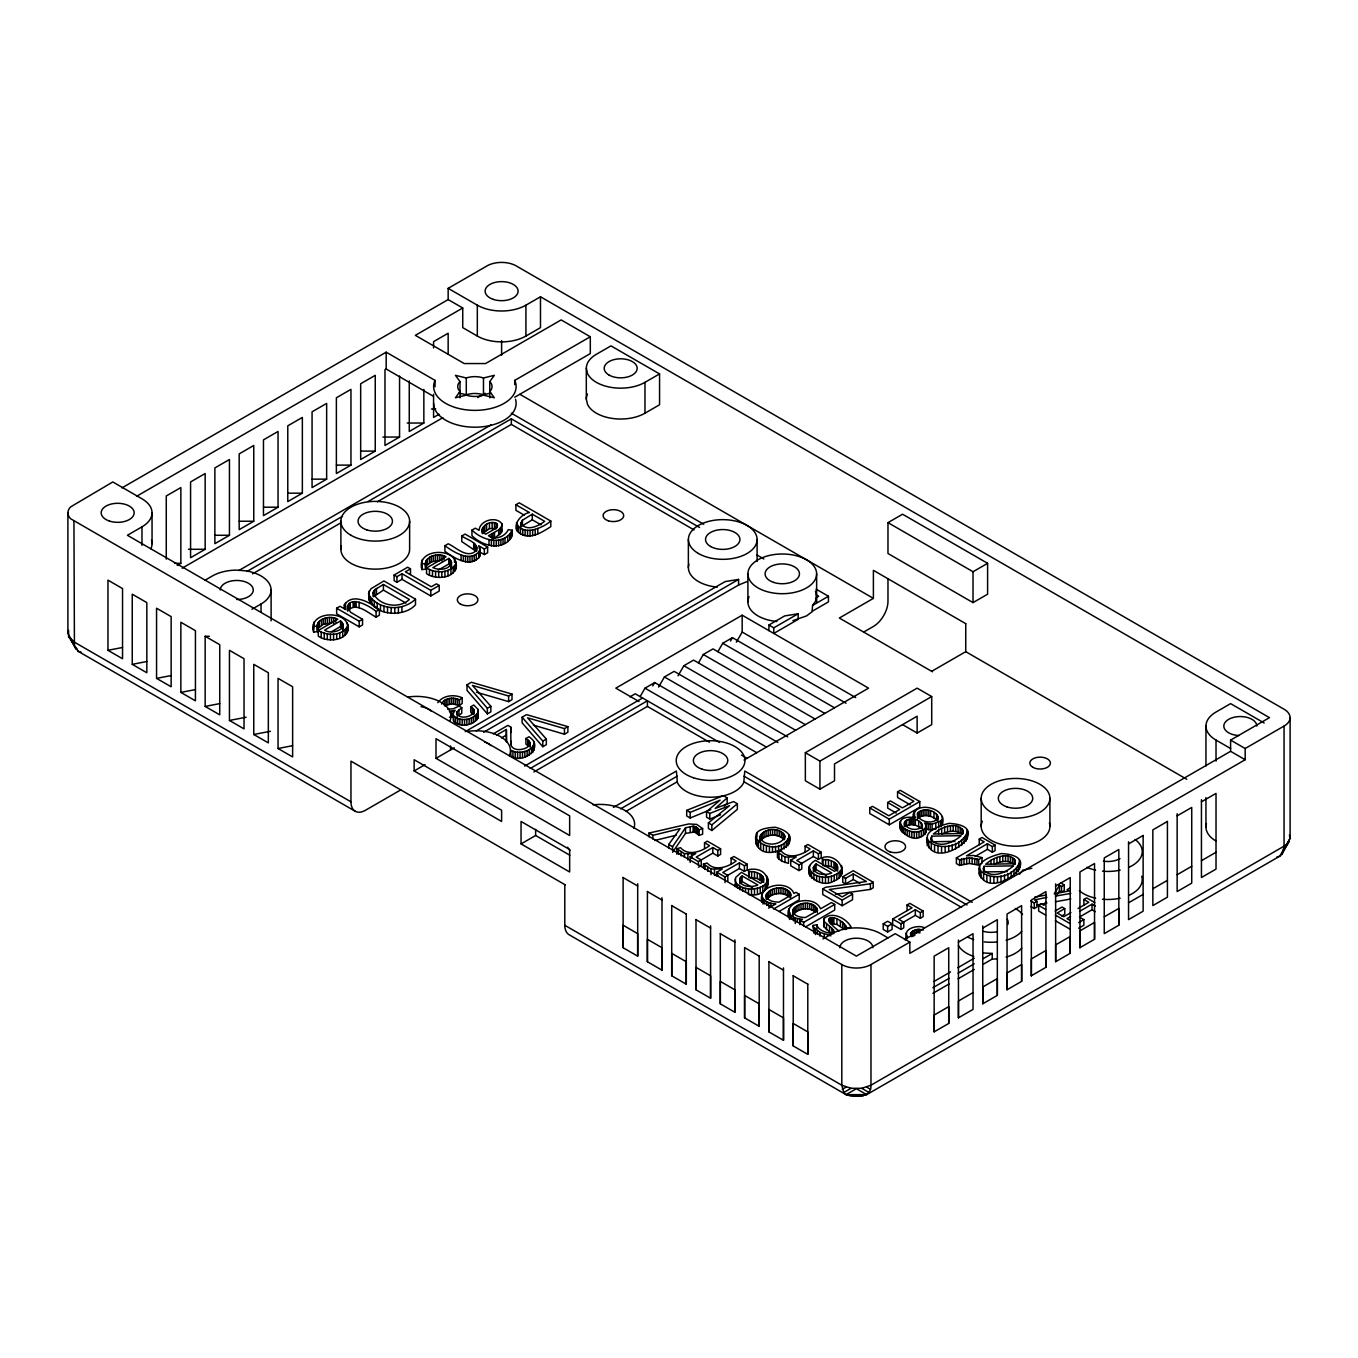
<?xml version="1.0" encoding="UTF-8"?>
<svg xmlns="http://www.w3.org/2000/svg" width="1358" height="1358" viewBox="0 0 1358 1358"><rect width="100%" height="100%" fill="white"/><g stroke="black" fill="none" stroke-linecap="round" stroke-linejoin="round"><path stroke-width="1.5" d="M623.118 947.731L623.118 925.222L637.683 933.642L637.683 956.151L623.118 947.731L623.118 877.387M647.41 961.753L647.41 939.312L661.991 947.731L661.991 970.172L647.41 961.753L647.41 891.425M533.881 771.972L647.41 706.415L647.41 700.796L530.214 768.475M671.718 975.791L671.718 953.333L686.282 961.753L686.282 984.21L671.718 975.791L671.718 905.447M696.009 989.812L696.009 967.371L710.59 975.774L710.59 998.232L696.009 989.812L696.009 919.485M720.317 1003.851L720.317 981.393L734.882 989.812L734.882 1012.253L720.317 1003.851L720.317 933.506M744.608 1017.872L744.608 995.414L759.19 1003.834L759.19 1026.292L744.608 1017.872L744.608 947.545L759.19 956.151M768.917 1031.91L768.917 1009.452L783.481 1017.872L783.481 1040.313L768.917 1031.91L768.917 961.566M768.917 630.638L768.917 625.019L784.686 615.921L798.148 613.782L798.131 619.384L773.771 633.439L773.771 627.837L798.148 613.782M793.208 1045.932L793.208 1023.474L807.789 1031.893L807.789 1054.351L793.208 1045.932L793.208 975.604M934.151 1031.842L934.151 1015.054L948.733 1006.634L948.733 1023.44L934.151 1031.842L934.151 956.151L948.733 947.731L948.733 1023.44M982.751 1003.783L982.751 986.994L997.332 978.575L997.332 995.38L982.751 1003.783L982.751 925.969M904.377 822.693C905.803 829.483 917.295 831.741 921.946 826.598C923.253 817.822 901.814 815.326 904.377 826.445M924.357 927.718C918.297 924.442 901.644 928.685 907.738 937.343M913.408 818.28C911.829 799.03 949.785 807.552 941.96 825.138L940.721 826.598L940.721 820.979L941.96 819.519M521.031 523.322L522.389 520.284L532.268 514.173L544.66 521.336C538.651 525.987 526.429 531.996 521.031 523.322L521.031 527.057M813.357 867.439C814.308 875.333 825.936 875.638 831.741 872.956L816.09 863.926L813.357 867.439L813.357 871.191M482.175 529.314L482.854 532.336L485.706 534.169L494.906 528.924L497.486 525.801L497.164 523.95C491.409 519.69 480.291 525.359 482.175 533.049M735.068 879.22C735.221 885.688 743.166 888.081 748.479 888.896L748.479 894.515C773.754 899.386 774.23 864.571 748.326 869.697L749.039 871.921C755.286 869.935 769.392 876.979 760.599 883.379L741.451 872.328L735.663 877.455L735.153 886.621L735.068 884.839M822.303 857.696L823.016 859.92C829.28 857.933 843.369 864.978 834.576 871.378L815.428 860.327C797.146 871.038 820.402 890.169 834.202 880.867C851.415 874.722 837.309 852.111 822.303 857.696L822.303 863.315M564.792 884.601L564.792 925.273A20.625 11.899 -60 0 0 569.07 934.711L846.085 1094.65C854.793 1096.975 871.717 1098.622 870.97 1085.212L870.97 964.553L909.843 942.112L909.843 953.333L1245.184 759.733L1245.184 748.513L1284.057 726.055A20.625 11.899 0 0 0 1284.057 709.232L516.193 265.896A20.625 11.899 0 0 0 487.03 265.896L448.157 288.354L448.157 299.575L121.982 487.878M141.979 545.373L141.979 526.853A34.357 19.844 0 0 0 141.979 498.793L112.816 481.954L70.667 506.874A20.625 11.899 0 0 0 70.667 518.773L841.807 964.553L841.807 1085.212L843.759 1092.511L846.085 1094.65L866.693 1094.65L1279.796 856.151L1282.105 854.012L1284.057 846.713L1284.057 726.055M347.495 631.979C353.895 609.267 306.942 609.165 313.647 632.081L317.568 631.657C313.155 619.316 329.196 614.41 337.769 619.248L318.281 630.502L318.281 636.121C328.076 643.302 350.958 640.552 347.733 624.595M455.745 569.477C462.144 546.765 415.192 546.68 421.897 569.579L425.818 569.155C421.642 557.035 437.293 551.772 446.018 556.763L426.531 568L426.531 573.619C436.325 580.817 459.208 578.05 455.982 562.093M534.356 743.149C531.674 752.145 518.416 754.335 510.795 750.295L510.795 755.897C523.085 764.927 545.373 747.036 528.941 736.766L525.919 738.514C540.501 747.647 508.147 756.762 510.947 741.129M967.49 831.775C954.351 863.026 896.28 836.834 949.004 823.372C1002.17 826.156 928.957 877.896 926.733 838.124M1019.807 861.99C1006.668 893.225 948.614 867.032 1001.321 853.571C1054.504 856.355 981.274 908.112 979.05 868.322M979.05 873.941L979.424 871.87M767.949 879.254C766.184 887.368 755.625 889.439 748.479 888.896M841.604 874.62L841.926 867.253M789.236 836.8C776.708 863.365 729.976 829.11 775.384 827.26C818.297 838.955 754.556 871.751 755.625 836.732M762.228 893.309L762.093 902.374C756.491 884.414 788.166 879.135 793.972 893.479L795.958 892.325L799.217 894.209L799.217 899.811L779.136 911.405M761.855 900.66L762.228 898.928M788.862 908.706L788.692 917.77C783.074 899.794 814.749 894.498 820.555 908.825L831.436 902.561L834.695 904.428L834.695 910.047L805.481 926.92M788.472 916.056L789.898 912.593M68.596 630.384L68.596 636.546L78.204 651.331L355.219 811.269M613.443 807.382L676.386 771.038L677.387 782.531A34.357 19.844 0 0 0 710.59 797.231A34.357 19.844 0 0 0 743.777 782.514L744.778 771.038L972.243 902.374M1282.105 854.012L1290.1 838.293L1290.1 717.652M451.484 563.027C448.972 570.139 438.787 570.36 432.863 567.61L448.802 558.427L451.365 561.856L451.484 566.761M441.554 704.038C444.27 697.571 453.81 696.96 459.479 699.845L462.178 697.808C454.353 694.108 442.98 695.194 437.802 702.68M449.447 711.592L455.134 710.285L452.859 714.07L453.64 721.488C460.498 727.599 472.957 725.749 477.948 718.144L478.118 709.453L473.789 705.006L470.768 706.737L470.768 712.356L473.569 714.563M477.948 718.144L478.322 710.998M759.971 836.851C763.536 827.429 781.835 826.683 784.873 836.681C781.359 846 762.823 847.002 759.971 836.851L759.971 840.585M347.376 610.506C346.528 592.665 370.921 606.585 376.081 611.507L379.391 609.589L379.391 615.191L376.081 617.109C368.476 613.341 355.813 601.085 347.767 611.015L347.767 605.413M313.409 629.789L314.071 622.032M368.697 592.869L370.921 588.795L383.907 580.935L415.497 599.167L415.497 604.785C402.817 619.078 367.458 615.293 368.697 592.869L368.969 600.559M368.697 598.488L369.325 590.798M421.676 567.304L422.321 559.547M917.499 813.425C917.465 821.743 932.742 825.07 937.699 818.551C938.123 809.962 922.405 806.941 917.499 813.425L917.499 819.044M373.144 592.597L374.706 589.745L383.414 584.483L409.335 599.455C399.031 609.521 378.305 605.702 373.144 592.597L373.144 596.332M1019.468 874.229L1022.761 870.189L1031.842 868.322M447.716 709.165L453.097 708.842L459.021 706.092L461.754 707.671L457.171 711.643L456.933 713.697C461.058 722.015 481.734 713.459 470.768 706.737M792.749 910.522C796.535 901.373 815.055 900.048 817.448 910.624L805.549 917.499C800.847 917.55 793.259 916.294 792.749 910.522L792.834 915.53M931.147 837.937L931.758 836.138L961.141 835.679C953.774 842.384 938.955 849.039 931.316 839.6L931.147 837.937L931.147 841.671M983.481 868.152L984.075 866.336L1013.458 865.878C1006.091 872.6 991.272 879.254 983.633 869.816L983.481 868.152L983.481 871.887M317.959 622.83L317.568 631.657M426.208 560.328L425.818 569.155M766.133 895.143C770.037 886.129 788.421 884.652 790.848 895.278L779 902.119C774.298 902.136 766.625 900.982 766.133 895.143L766.133 898.894M940.721 820.979L932.114 824.187L924.594 822.982L926.054 824.781L926.122 832.335C910.25 853.163 881.936 812.271 915.547 817.754L913.408 814.545M900.133 827.939L900.609 820.945M941.96 825.138L942.401 816.531M501.475 526.836L501.985 523.916C496.366 515.582 479.51 520.487 479.085 530.35L475.3 528.16L471.956 530.095L471.956 535.697C482.718 546.408 503.716 551.84 512.289 535.85L512.289 530.231L508.299 529.654C505.108 536.733 495.025 540.552 488.456 535.748L498.709 529.824L501.475 526.836L501.475 532.455L494.516 538.311L494.516 532.692M501.475 532.455L501.985 523.916M515.904 504.735L519.214 502.816L550.805 521.048L550.805 526.666C542.232 532.03 530.74 539.941 520.454 533.762C509.929 527.328 520.335 513.986 529.433 512.543L515.904 504.735L515.904 510.336L524.358 515.225M739.872 878.303C738.09 886.91 752.145 887.996 757.764 884.958L742.113 875.927L739.872 878.303L739.872 883.905L742.113 881.529L742.113 875.927M923.236 930.06L918.076 929.296L913.119 930.841L910.437 933.71L911.778 936.68M906.686 937.207L906.024 940.025L906.041 932.98M318.281 630.502C327.108 635.951 341.707 636.172 347.495 626.378M426.531 568C435.358 573.466 449.956 573.67 455.745 563.876M900.133 822.32C902.51 832.335 920.605 835.696 926.122 826.716L926.054 824.781M809.045 867.219C812.474 880.34 835.272 879.967 841.604 869.018M471.956 530.095C482.718 540.79 503.716 546.222 512.289 530.231M823.661 919.026L824.221 921.522L831.928 928.363L831.928 933.965L824.221 927.124L823.661 919.026C831.436 910.471 846.747 918.415 851.177 927.242L846.917 928.023C838.938 913.493 815.988 913.798 838.989 931.028M640.127 696.586L644.982 688.166L654.709 682.565L766.404 747.07M652.757 685.926L654.709 682.565M658.596 687.046L664.418 676.946L674.145 671.344L787.674 736.902M678.032 675.826L683.855 665.726L693.582 660.107L805.294 724.612M698.436 662.908L703.308 654.505L713.018 648.886L824.73 713.391M717.873 651.687L722.745 643.268L732.454 637.666L846 703.223M730.519 641.027L732.454 637.666M736.342 642.147L742.181 632.047L742.181 615.191L615.819 688.15L638.99 701.543M1283.565 850.787L1289.404 841.383M344.304 608.69L344.304 604.938C352.944 591.884 370.598 603.122 379.391 609.589M444.898 545.712C453.691 552.18 471.345 563.4 479.985 550.346L478.661 545.729L484.331 549.005L487.641 547.087L487.641 552.706L484.331 554.607L478.661 551.348L479.985 555.948C471.345 569.002 453.691 557.798 444.898 551.331L444.898 545.712L448.242 543.794C455.999 547.257 466.694 558.715 475.606 551.161C480.8 543.149 465.692 539.313 461.771 535.969L461.771 541.587L476.217 551.314L476.217 545.712M1045.949 901.984L1043.929 905.328L1041.382 903.868L1038.649 905.447L1038.649 911.048L1045.626 915.088M1059.444 885.348L1059.444 890.967L1061.515 892.155L1064.248 890.576L1064.248 884.958L1061.515 886.536L1059.444 885.348L1054.232 893.904L1069.085 890.916L1067.032 889.728L1069.764 888.149M1057.356 894.379L1059.444 890.967M452.859 714.07L453.64 715.887C460.498 721.981 472.957 720.147 477.948 712.543M496.162 523.153L496.162 528.771L489.457 528.568L482.616 533.694L482.616 528.075M760.327 841.145C765.471 833.761 778.049 833.116 784.092 839.719L784.092 834.101M672.583 850.431L672.583 846.679L685.501 827.803L693.14 826.19L696.128 827.022L699.166 829.789L699.166 835.408L702.629 834.151L702.629 828.55L696.756 824.408L688.761 823.95L648.988 833.065L648.988 836.8M672.583 852.298L685.501 833.422L685.501 827.803M792.902 620.623L806.567 615.904L812.033 611.796L812.576 605.43L815.462 601.407L816.328 597.656L818.721 596.264L816.328 594.872L815.462 591.137M668.73 848.207L668.73 844.455L680.12 828.652L652.892 835.306L648.988 833.065M815.462 906.346L815.462 911.965C808.927 906.889 798.097 908.196 793.157 914.868L793.157 909.249M489.763 397.826L489.763 381.598L494.329 375.334L483.482 377.965A17.179 9.913 0 0 0 466.286 377.965L455.439 375.334L460.006 381.598L460.006 397.826M766.557 899.505C771.565 892.97 782.293 891.476 788.828 896.586L788.828 890.967M816.09 863.926L816.09 869.527L813.849 871.904L813.849 866.285M317.959 628.448L323.306 624.324L331.607 623.169L331.607 617.551M426.208 565.947L431.555 561.822L439.856 560.667L439.856 555.049M405.889 603.071L383.414 590.102L373.603 596.739L373.603 591.12M686.69 810.353L723.322 795.669L727.175 797.893L715.191 808.468L733.541 801.576L737.36 803.766L737.36 809.385L711.847 830.502L708.401 828.516L708.401 822.897L729.569 805.617L709.776 813.442L706.567 811.592L720.113 800.151L690.187 812.373L686.69 810.353L686.69 815.971L690.187 817.991L710.76 809.589M724.17 806.143L727.175 803.495L727.175 797.893M711.847 830.502L711.847 824.883L737.36 803.766M444.541 700.304L444.541 705.905L451.722 703.817L459.479 705.464L462.178 703.427L462.178 697.808M1287.333 844.252L870.97 1085.212L861.719 1088.301L851.059 1088.301L841.807 1085.212L564.792 925.273M937.427 815.292L937.427 820.911C932.997 815.683 924 813.51 918.314 818.008L918.314 812.39M921.267 823.033L921.267 828.652C917.108 824.934 910.284 822.88 905.497 826.615L905.497 821.013M938.633 830.027L933.353 833.999L962.635 833.54L962.924 830.145C957.169 822.473 945.609 825.953 938.633 830.027L938.633 833.778M990.95 860.242L985.67 864.214L1014.969 863.756L1015.258 860.344C1009.486 852.688 997.943 856.168 990.95 860.242L990.95 863.977M136.581 496.298L386.181 352.18L435.052 380.393A41.232 23.816 0 0 0 474.876 410.371A41.232 23.816 0 0 0 514.716 380.393L590.306 336.75L590.306 353.589L514.716 397.232M448.157 288.354L477.32 305.177A34.357 19.844 0 0 0 525.919 305.177L540.484 296.774L540.484 327.634L525.919 336.054A34.357 19.844 0 0 1 477.32 336.054L462.739 327.634L462.739 307.994L415.344 335.341L464.215 363.554L485.553 363.554L561.143 319.911L590.306 336.75M433.236 396.18L386.181 369.02L384.976 369.716L384.976 445.475L399.558 437.055L399.558 376.03M141.979 526.853L127.397 535.273L856.389 956.134L895.261 933.693L909.843 942.112M177.219 565.42L180.852 563.332L180.852 487.573L166.27 495.976L166.27 559.123M205.16 549.294L190.578 557.714L190.578 481.954L205.16 473.535L205.16 549.294L188.49 549.294M229.451 535.273L214.87 543.675L214.87 467.916L229.451 459.513L229.451 535.273L214.87 535.273M253.759 521.234L239.178 529.654L239.178 453.895L253.759 445.475L253.759 521.234L239.178 521.234M278.05 507.213L263.469 515.633L263.469 439.873L278.05 431.454L278.05 507.213L263.469 507.213M302.359 493.175L287.777 501.594L287.777 425.835L302.359 417.415L302.359 493.175L287.777 493.175M326.65 479.153L312.068 487.573L312.068 411.813L326.65 403.394L326.65 479.153L312.068 479.153M350.958 465.115L336.377 473.535L336.377 397.775L350.958 389.356L350.958 465.115L336.377 465.115M375.249 451.094L360.668 459.513L360.668 383.754L375.249 375.334L375.249 451.094L360.668 451.094M423.849 389.356L423.849 423.034L409.267 431.454L409.267 380.936M439.041 414.258L433.575 417.415L433.575 394.278M182.159 568.187L442.861 417.67M477.744 397.538L485.095 393.294M205.16 580.155L212.442 575.945A34.357 19.844 0 0 1 236.75 570.139L245.645 570.818A34.357 19.844 0 0 1 261.042 604.004L261.042 612.237M238.855 570.513L491.223 424.799M247.037 571.429L342.471 516.312M368.171 501.475L511.338 418.824L699.557 527.481M252.537 573.857L340.637 522.983M377.354 501.798L511.338 424.426L694.074 529.926M251.926 609.267L261.042 604.004M586.317 368.324L587.488 373.45A34.357 19.844 0 0 0 644.982 382.345L659.564 373.925L659.564 404.786L644.982 413.205A34.357 19.844 0 0 1 587.488 404.311L586.317 399.184L586.317 368.324A34.357 19.844 0 0 1 596.383 354.285L610.964 345.866L659.564 373.925M347.376 606.771L350.619 612.271L362.552 619.316L362.552 624.918L359.208 626.853L336.648 613.833L336.648 608.214L339.992 606.279L345.628 609.538L344.304 604.938M410.472 568.866L405.363 571.803L431.301 586.775L436.41 583.821L439.228 585.468L439.228 591.069L430.792 595.958L402.036 579.357L396.943 582.276L394.109 580.647L394.109 575.045L407.655 567.22L410.472 568.866L410.472 574.468M461.771 535.969L465.081 534.067L487.641 547.087M394.109 575.045L396.943 576.675L402.036 573.738L430.792 590.34L439.228 585.468M340.552 620.912L324.613 630.112C330.673 634.967 349.346 629.484 340.552 620.912L340.552 626.53L343.116 629.959M331.692 631.64L340.552 626.53M438.176 570.156L448.802 564.028L448.802 558.427M541.112 524.901L532.268 519.791L522.389 525.902L522.389 520.284M336.648 608.214L359.208 621.234L362.552 619.316M415.497 599.167C402.511 611.66 378.729 610.302 368.969 594.957M550.805 521.048C542.759 528.177 521.676 536.987 516.498 522.575M512.017 694.057L508.622 696.009L472.431 685.417L490.849 706.279L490.849 711.898L487.352 713.901L467.016 690.39L467.016 684.771L471.379 682.259L512.017 694.057L512.017 699.676L508.622 701.628L476.454 692.207M487.352 713.901L487.352 708.299L490.849 706.279M465.251 731.623L725.138 581.58L738.599 579.425L738.599 585.026L483.567 732.268M476.234 730.893L738.599 579.425M414.139 770.954L501.611 821.454L501.611 810.234L414.139 759.733L414.139 770.954L425.071 764.639M436.003 758.324L569.647 835.493L569.647 815.852L436.003 738.684L436.003 758.324L454.234 747.8M493.192 733.88L507.875 725.393L510.744 727.056L510.914 744.727M567.882 726.615L564.436 728.618L527.6 717.822L546.34 739.058L546.34 744.676L542.793 746.713L522.1 722.796L522.1 717.177L526.531 714.631L567.882 726.615L567.882 732.234L564.436 734.22L533.422 725.138M400.763 789.898L365.54 810.234A20.625 11.899 -60 0 1 350.958 801.814L73.943 641.893L68.596 636.546M496.536 735.153L506.364 729.484L506.517 742.062M501.458 737.937L506.364 735.085L506.364 729.484M887.979 522.643L902.561 514.224L987.605 563.315L987.605 594.193L973.024 602.612L887.979 553.504L887.979 522.643L973.024 571.735L987.605 563.315M542.793 746.713L542.793 741.112L546.34 739.058M629.959 696.841L635.255 693.785L719.502 742.419M524.663 766.065L642.555 697.995M812.576 605.43L828.448 596.264L816.107 589.134M812.576 611.049L828.448 601.883L828.448 596.264M965.827 623.712L873.398 570.343L873.398 598.369L839.346 618.026L932.471 671.786M863.671 632.064L873.398 626.462A20.625 11.899 -60 0 0 887.979 601.204L887.979 578.763M521.048 843.912L569.647 871.972L569.647 849.514L521.048 821.454L521.048 843.912L535.629 835.493L569.834 855.234M620.708 808.808L677.218 776.165M626.174 811.269L677.218 781.784M744.014 760.056L868.543 688.15L742.181 615.191M931.69 671.327L965.742 651.67L1186.756 779.271M917.142 733.048L917.125 716.209L834.508 763.926L834.525 780.765L819.943 789.185L805.362 780.765L805.345 752.705L917.125 688.15L931.707 696.569L931.724 724.629L917.142 733.048L902.561 724.629M805.345 752.705L819.926 761.125L931.707 696.569M704.53 848.36L704.53 842.741L707.314 841.145L720.606 848.818L720.606 854.42L717.822 856.032L712.797 853.13L712.797 847.528L717.822 850.414L720.606 848.818M690.153 862.449L690.153 856.83L695.72 853.622L684.398 853.673L676.861 848.631L680.596 847.715C688.183 856.525 701.763 851.568 709.538 845.644L704.53 842.741M712.797 847.528L696.196 857.102L701.22 860.004L701.22 865.623L698.436 867.219M698.436 865.352L698.436 861.617L712.797 853.13M731.113 863.705L731.113 858.103L733.897 856.491L747.206 864.163L747.206 869.782L744.422 871.395L739.397 868.492L739.397 862.873L744.422 865.776L747.206 864.163M716.752 875.927L716.752 872.192L722.32 868.967L710.998 869.035L703.461 863.994L707.195 863.077C714.783 871.87 728.363 866.93 736.138 860.989L731.113 858.103M739.397 862.873L722.796 872.464L727.82 875.367L727.82 880.969M725.036 882.581L725.036 876.962L739.397 868.492M910.233 804.819L897.553 797.486L897.553 791.884L900.286 790.305L919.79 801.559L919.79 807.178L889.269 824.815L869.748 813.544L869.748 807.925L872.481 806.346L888.794 815.768L899.726 809.453L887.691 802.51L887.691 808.129L896.28 813.086M805.107 851.704L805.107 846.102L807.874 844.489L821.183 852.162L821.183 857.781L818.399 859.376L813.374 856.491L813.374 850.872L818.399 853.775L821.183 852.162M887.691 802.51L890.424 800.931L902.459 807.874L913.849 801.288L897.553 791.884M813.374 850.872L796.773 860.463L801.797 863.365L801.797 868.967L799.013 870.58L790.729 865.793L790.729 860.191L796.297 856.966L784.975 857.034L777.438 851.992L781.173 851.059C788.76 859.869 802.34 854.912 810.115 848.988L805.107 846.102M799.013 870.58L799.013 864.961L813.374 856.491M869.748 807.925L889.269 819.197L919.79 801.559M768.56 908.146L775.842 903.936C770.309 903.715 762.568 901.474 761.855 895.041M773.653 908.96L799.217 894.209M859.852 883.311L853.265 879.509L845.542 883.973L842.758 882.377L842.758 876.759L853.265 870.699L873.194 882.208L873.194 887.809L870.427 889.422L835.493 894.26M873.194 882.208L870.427 883.803L829.331 889.507L842.164 896.908L849.769 892.512L852.552 894.124L852.552 899.726L842.164 905.735L822.727 894.515L822.727 888.896L825.511 887.3L866.421 881.495L853.265 873.907L845.542 878.371L842.758 876.759M800.388 924.221L800.388 920.469L802.442 919.298C796.925 919.094 789.185 916.837 788.472 910.437M800.388 920.469L803.647 922.354L834.695 904.428M822.727 888.896L842.164 900.116L852.552 894.124M979.254 844.659L979.254 839.057L981.987 837.479L995.075 845.032L995.075 850.634L992.342 852.213L987.402 849.361L975.231 856.389M995.075 845.032L992.342 846.611L987.402 843.759L966.556 855.795L974.093 855.472L981.987 857.611L981.987 863.213L978.677 865.131L969.425 863.45L959.597 865.419L956.371 863.552L956.371 857.933L984.177 841.892L979.254 839.057M822.982 938.955L832.081 933.693A34.357 19.844 0 0 1 880.68 933.693L887.979 937.903M956.371 857.933L959.597 859.801L969.425 857.832L978.677 859.529L981.987 857.611M907.059 910.573L907.059 904.954L909.826 903.342L923.134 911.031L923.134 916.633L920.351 918.246L915.326 915.343L902.051 923.016M883.209 923.83L887.657 921.25L892.087 923.813L892.087 929.432L887.64 931.995L883.209 929.432L883.209 923.83L887.64 926.377L892.087 923.813M923.134 911.031L920.351 912.627L915.326 909.741L898.724 919.315L903.749 922.218L903.749 927.837L900.965 929.432L892.664 924.645L892.664 919.026L912.05 907.84L907.059 904.954M892.664 919.026L900.965 923.83L903.749 922.218M904.428 939.634L1230.603 751.314L1230.603 740.093L1269.475 717.652L540.484 296.774M958.442 942.112L973.041 933.693L973.041 1009.401L958.459 1017.821L958.442 940.008M982.751 928.091L997.332 919.672L997.332 995.38M1055.641 885.993L1070.24 877.591L1070.24 953.282L1055.658 961.702L1055.641 944.896L1070.223 936.477L1070.24 953.282M1128.549 843.912L1143.13 835.493M1177.148 815.852L1191.73 807.433L1191.73 883.141L1177.148 891.561L1177.148 813.731M1201.44 801.814L1216.021 793.411L1216.021 869.103L1201.44 877.523L1201.44 799.709M1030.807 900.914L1034.287 902.934L1037.037 901.356L1037.037 906.957L1034.287 908.536L1030.807 906.533M1055.166 911.014L1062.041 907.042L1064.774 908.621L1064.774 914.223L1061.752 915.971M934.117 981.393L950.532 971.921M957.831 967.711L974.246 958.222M1064.774 908.621L1057.203 913L1063.755 916.769L1070.919 912.644M1083.905 905.09L1083.905 899.471L1086.638 897.893L1094.82 902.612M932.878 987.724L949.072 978.371M958.069 973.177L974.263 963.824M983.243 958.629L992.24 953.435L992.24 959.054L983.26 964.248M1078.065 908.502L1088.81 902.306L1083.905 899.471M932.878 993.343L949.072 983.99M958.069 978.795L974.263 969.442M1070.562 916.565L1066.981 918.636L1070.257 920.537M1079.508 911.405L1092.036 904.173L1095.329 906.075M1079.508 917.023L1092.036 909.775L1095.329 911.676M1078.693 922.608L1083.854 919.621L1083.854 925.239L1078.693 928.21M973.041 992.596L958.459 1000.999L958.459 1017.821M1104.258 916.837L1118.839 908.417L1118.839 925.222L1104.258 933.642L1104.241 857.933L1118.822 849.514L1118.839 925.222M1128.549 902.798L1143.13 894.379M1152.857 888.76L1167.422 880.34M1177.148 874.722L1191.73 866.302M1201.44 860.683L1216.021 852.281M1007.059 989.761L1021.64 981.342L1021.623 905.633L1007.042 914.053L1007.059 989.761L1007.042 972.956L1021.623 964.536L1021.64 981.342M1031.35 975.74L1045.932 967.32L1045.932 891.595L1031.35 900.031L1031.35 975.74L1031.35 958.918L1045.932 950.498L1045.932 967.32M1079.95 947.68L1094.531 939.261L1094.531 863.535L1079.95 871.972L1079.95 947.68L1079.95 930.858L1094.531 922.438L1094.531 939.261M842.299 1089.286L846.085 1087.113M843.759 1092.511L851.059 1088.301M846.085 1094.65L856.389 1088.692L866.693 1094.65M747.036 581.564L738.599 585.026M961.939 828.669L961.939 834.287C956.236 829.415 947.867 831.164 941.654 834.067L941.654 828.448M1014.256 858.884L1014.256 864.503C1008.553 859.614 1000.184 861.379 993.971 864.265L993.971 858.646M706.567 811.592L706.567 817.21L709.776 819.061L720.572 814.8M699.166 829.789L702.629 828.55M1276.775 857.085L1279.796 856.151L1290.1 838.293L1289.404 835.221M654.828 840.449L676.233 835.221M685.501 833.422L694.566 831.962L699.166 835.408M459.055 393.039L466.286 394.805A17.179 9.913 0 0 1 483.482 394.805L490.713 393.039M449.447 717.194L453.249 716.583M844.472 923.864L844.472 929.483L836.918 924.442L830.23 923.661L830.23 918.042M1046.916 897.366L1034.575 899.93L1037.037 901.356M1036.629 905.107L1046.916 902.985M107.961 650.312L122.543 658.732L122.543 588.574L107.961 580.155L107.961 650.312L122.543 647.477M278.05 748.513L292.632 756.932L292.632 686.775L278.05 678.355L278.05 748.513L292.632 745.678M132.252 664.334L146.834 672.753L146.834 602.612L132.252 594.193L132.252 664.334L146.834 661.533M156.56 678.372L171.142 686.775L171.142 616.634L156.56 608.214L156.56 678.372L171.142 675.571M180.852 692.393L195.433 700.813L195.433 630.672L180.852 622.253L180.852 692.393L195.433 689.592M209.319 636.274L205.16 636.274L205.16 706.415L219.741 703.614M229.451 720.453L244.033 728.873L244.033 658.715L229.451 650.312L229.451 720.453L246.121 717.245M253.759 734.474L268.341 742.894L268.341 672.753L253.759 664.334L253.759 734.474L270.412 731.283M813.136 925.426L814.002 932.81L813.136 925.426L816.99 924.713C817.16 931.826 839.465 937.665 831.928 928.363M1034.711 897.129L1045.983 895.041M1055.404 896.144L1070.817 893.377M1055.404 901.763L1070.817 898.979M926.326 823.61L926.326 829.229L930.145 829.823L935.764 829.195L935.764 823.593M421.897 569.579L421.897 563.96L425.818 563.553M313.647 632.081L313.647 626.462L317.568 626.055L317.399 624.51M849.089 1095.583L863.671 1095.583M837.343 871.055L831.334 866.523L823.016 865.538L823.016 859.92M748.326 869.697L749.039 877.54L757.357 878.524L762.67 881.885L762.67 876.283M954.844 841.383L931.758 841.756L931.758 836.138M1007.161 871.598L984.075 871.955L984.075 866.336M718.28 875.333L714.512 875.35L714.512 869.748M431.488 408.996L435.663 408.996M407.196 423.034L423.849 423.034M382.888 437.055L399.558 437.055M174.605 563.332L180.852 563.332M992.24 953.435L983.362 952.96M992.24 959.054L993.139 959.087A34.357 19.844 0 0 0 996.704 958.85M830.943 935.849L819.926 932.352L814.002 927.191M777.438 851.992L777.438 857.594L781.716 861.193L788.489 863.349L788.489 857.73M81.225 652.264L78.204 651.331L76.15 647.749M1264.179 722.999L1230.603 703.614L1216.021 712.033A34.357 19.844 0 0 0 1216.021 740.093L1216.021 761.125M1230.603 740.093L1245.184 748.513M1216.021 740.093L1230.603 748.513M448.157 299.575L462.739 307.994M1230.603 751.314L1245.184 759.733M519.927 394.329L873.398 598.369M511.338 413.188L703.733 524.256M756.644 554.828L763.858 558.987M768.917 625.019L773.771 627.837M742.181 632.047L855.727 697.605M722.745 643.268L834.44 707.773M703.308 654.505L815.004 718.993M1060.785 882.955L1064.248 884.958M683.855 665.726L795.567 730.231M664.418 676.946L777.964 742.503M1081.121 918.042L1083.854 919.621M1038.649 905.447L1045.626 909.47M1055.353 915.088L1069.9 923.491M1055.353 920.707L1069.9 929.093M644.982 688.166L756.695 752.671M741.468 755.116L746.968 758.29M647.41 706.415L709.368 742.181M743.946 776.165L967.049 904.971M743.946 781.784L961.566 907.416M816.09 869.527L826.53 875.554M790.729 860.191L799.013 864.961M708.401 822.897L711.847 824.883M742.113 881.529L752.553 887.555M668.73 844.455L672.583 846.679M690.153 856.83L698.436 861.617M716.752 872.192L725.036 876.962M205.16 636.274L219.741 644.694L219.741 714.834L205.16 706.415M623.118 877.574L637.683 885.993M647.41 891.612L661.991 900.031M671.718 905.633L686.282 914.053M696.009 919.672L710.59 928.091M720.317 933.693L734.882 942.112M768.917 961.753L783.481 970.172M793.208 975.791L807.789 984.194M565.268 884.873L350.958 761.142L350.958 801.814M866.693 1087.113L870.478 1089.286M861.719 1088.301L869.018 1092.511M529.026 740.891L529.026 746.493L525.919 744.116L525.919 738.514M448.802 564.028L451.365 567.457M522.1 717.177L542.793 741.112M467.016 684.771L487.352 708.299M532.93 745.491L534.356 748.75M74.079 644.184L67.9 633.473L67.9 512.815M70.667 639.431L75.895 649.175M787.895 838.921L789.236 842.401M477.286 713.527L478.322 716.617M941.739 820.639L942.486 823.644M455.575 565.963L455.982 567.712M347.733 630.214L347.325 622.847M1019.332 865.538L1019.807 867.592M967.015 835.34L967.49 837.394M841.926 872.855L841.57 865.47M767.949 884.856L766.608 875.723M74.435 645.967L73.943 521.234M421.676 561.686L421.897 563.96M313.409 624.188L313.647 626.462M501.985 529.535L502.053 530.978M809.13 874.603L809.64 865.453M926.122 832.335L925.528 823.848M506.364 735.085L506.449 741.383M823.661 925.867L824.34 917.821M516.498 528.177L516.515 529.637M819.926 761.125L819.943 789.185M1205.955 726.055L1205.955 766.031M1205.955 797.57L1205.955 827.022M1143.13 835.476L1143.13 911.201L1128.549 919.621L1128.549 841.79M1092.036 904.173L1092.036 909.775M1061.515 886.536L1061.515 892.155M1055.641 883.888L1055.658 961.702M1049.904 798.283A34.357 19.844 0 0 1 998.368 815.479A34.357 19.844 0 0 1 998.368 781.105A34.357 19.844 0 0 1 1049.904 798.283L1049.921 826.343M1034.287 902.934L1034.287 908.536M1019.332 859.92L1019.451 869.663M1018.296 866.081L1018.296 871.7M1016.412 868.101L1016.412 873.72M1015.258 860.344L1015.258 864.095M1013.985 870.054L1013.985 875.672M1012.508 857.577L1012.508 863.196M1011.133 871.887L1011.133 877.489M1010.386 856.609L1010.386 862.211M1008.06 856.015L1008.06 861.634M1007.959 873.534L1007.959 879.135M1005.531 855.812L1005.531 861.413M1004.547 874.925L1004.547 880.527M1002.781 855.981L1002.781 861.6M1001.016 875.995L1001.016 881.614M999.878 856.525L999.878 862.143M997.468 876.674L997.468 882.276M996.959 857.424L996.959 863.026M993.886 876.895L993.886 882.496M992.342 846.611L992.342 852.213M990.355 876.606L990.355 882.225M987.402 843.759L987.402 849.361M986.876 875.757L986.876 881.376M983.616 874.263L983.616 879.865M981.189 798.3L981.189 826.343M981.019 872.379L981.019 877.998M979.424 866.251L979.559 875.995M978.677 859.529L978.677 865.131M976.962 858.799L976.962 864.401M974.721 858.273L974.721 863.875M973.024 571.735L973.024 602.612M972.124 857.933L972.124 863.552M969.425 857.832L969.425 863.45M967.015 829.721L967.134 839.448M966.692 857.95L966.692 863.569M965.979 835.883L965.979 841.485M965.742 623.645L965.742 651.67M964.095 837.886L964.095 843.505M963.993 858.324L963.993 863.926M962.924 830.145L962.924 833.88M961.668 839.838L961.668 845.457M961.566 858.935L961.566 864.554M960.191 827.361L960.191 832.98M959.597 859.801L959.597 865.419M958.799 841.671L958.799 847.29M958.069 826.394L958.069 832.013M955.743 825.817L955.743 831.419M955.625 843.318L955.625 848.937M953.197 825.596L953.197 831.215M952.23 844.71L952.23 850.329M950.447 825.783L950.447 831.385M948.699 845.779L948.699 851.398M947.561 826.326L947.561 831.928M945.134 846.458L945.134 852.077M944.625 827.209L944.625 832.827M941.569 846.679L941.569 852.298M938.701 822.405L938.701 828.007M937.937 816.379L937.937 820.13M938.022 846.407L938.022 852.009M936.596 814.24L936.596 819.842M934.559 845.559L934.559 851.16M933.981 812.288L933.981 817.906M932.114 824.187L932.114 829.789M931.282 844.048L931.282 849.667M930.603 810.777L930.603 816.396M930.145 824.204L930.145 829.823M928.787 810.302L928.787 815.903M928.702 842.181L928.702 847.782M928.227 824.017L928.227 829.636M927.242 840.178L927.242 845.796M926.92 810.03L926.92 815.632M925.154 828.516L925.154 834.135M925.019 809.962L925.019 815.581M923.423 829.942L923.423 835.56M923.168 810.166L923.168 815.768M922.32 824.883L922.32 828.618M921.98 823.966L921.98 827.701M921.369 810.624L921.369 816.243M921.284 830.943L921.284 836.562M920.351 912.627L920.351 918.246M919.689 811.422L919.689 817.024M919.807 929.313L919.807 933.065M919.01 831.554L919.01 837.173M918.67 821.132L918.67 826.733M918.076 929.296L918.076 933.031M916.616 831.826L916.616 837.445M916.395 929.534L916.395 933.285M915.377 819.638L915.377 825.24M915.326 909.741L915.326 915.343M914.732 930.06L914.732 935.662M914.46 811.286L914.46 816.905M914.206 831.792L914.206 837.394M913.764 819.214L913.764 824.832M913.459 813.408L913.459 819.027M913.119 930.841L913.119 936.46M912.169 819.027L912.169 824.629M911.812 831.452L911.812 837.054M911.744 931.775L911.744 935.526M910.641 819.027L910.641 824.645M910.862 932.725L910.862 936.477M909.198 819.23L909.198 824.849M909.453 830.824L909.453 836.443M907.195 829.993L907.195 835.594M906.601 820.232L906.601 825.851M906.601 935.866L906.601 939.617M905.124 828.957L905.124 834.559M904.751 821.828L904.751 825.562M903.325 827.752L903.325 833.371M901.882 826.445L901.882 832.064M900.795 825.087L900.795 830.706M900.965 923.83L900.965 929.432M900.218 823.712L900.218 829.314M889.269 819.197L889.269 824.815M887.64 926.377L887.64 931.995M870.427 883.803L870.427 889.422M853.265 873.907L853.265 879.509M845.847 925.833L845.847 929.568M845.542 878.371L845.542 883.973M842.673 922.116L842.673 927.718M842.164 900.116L842.164 905.735M840.653 870.75L840.653 876.351M840.381 920.537L840.381 926.156M839.074 872.413L839.074 878.015M837.614 866.659L837.614 870.393M837.343 865.436L837.343 869.188M836.8 873.958L836.8 879.577M836.918 918.823L836.918 924.442M836.647 864.282L836.647 869.884M835.51 863.179L835.51 868.781M833.948 862.126L833.948 867.728M834.202 875.248L834.202 880.867M833.914 917.906L833.914 923.525M833.693 930.026L833.693 933.778M832.573 917.753L832.573 923.372M831.402 876.199L831.402 881.817M831.334 860.904L831.334 866.523M831.351 917.804L831.351 923.406M829.551 926.512L829.551 932.131M829.212 918.5L829.212 922.235M828.482 860.14L828.482 865.759M828.465 876.793L828.465 882.411M826.53 924.068L826.53 929.67M825.63 859.818L825.63 865.436M825.477 877.03L825.477 882.649M824.221 921.522L824.221 927.124M824.255 934.423L824.255 938.157M822.456 876.895L822.456 882.513M819.926 932.352L819.926 936.103M819.485 876.385L819.485 881.987M818.399 853.775L818.399 859.376M817.295 909.011L817.295 912.763M817.312 930.654L817.312 934.389M816.99 924.713L816.99 928.448M816.633 573.84A34.357 19.844 0 0 1 765.08 591.036A34.357 19.844 0 0 1 765.08 556.661A34.357 19.844 0 0 1 816.633 573.84L816.633 601.883M816.616 875.486L816.616 881.087M816.633 907.602L816.633 911.354M816.328 594.872L816.328 601.39M815.377 928.94L815.377 934.542M814.749 865.114L814.749 870.733M813.917 874.179L813.917 879.797M813.832 905.226L813.832 910.828M811.829 904.258L811.829 909.877M811.507 872.515L811.507 878.117M809.928 870.767L809.928 876.385M809.707 903.63L809.707 909.249M807.789 984.007L807.789 1054.351M807.518 903.308L807.518 908.926M805.311 903.274L805.311 908.875M803.647 922.354L803.647 926.105M803.138 903.494L803.138 909.113M800.999 903.987L800.999 909.605M799.777 919.06L799.777 924.662M798.945 904.734L798.945 910.352M797.367 918.602L797.367 922.337M797.01 905.701L797.01 911.303M795.347 906.805L795.347 912.423M795.245 917.923L795.245 923.542M794.057 908.01L794.057 913.611M793.378 917.023L793.378 920.775M791.137 915.496L791.137 919.23M790.696 893.649L790.696 897.4M790.016 892.24L790.016 897.859M789.592 913.849L789.592 919.468M788.879 835.051L788.913 844.15M787.946 840.263L787.946 845.864M787.182 889.83L787.182 895.448M786.316 841.892L786.316 847.511M785.196 888.879L785.196 894.498M784.737 835.391L784.737 839.125M784.975 857.034L784.975 862.636M784.041 843.437L784.041 849.056M783.481 967.898L783.481 1040.313M783.091 888.268L783.091 893.887M782.921 832.861L782.921 838.463M781.716 855.591L781.716 861.193M781.41 844.727L781.41 850.346M781.24 831.69L781.24 837.292M780.918 887.962L780.918 893.564M779.22 830.723L779.22 836.324M779 853.775L779 859.376M778.558 845.678L778.558 851.296M778.745 887.928L778.745 893.547M777.082 830.061L777.082 835.662M776.572 888.166L776.572 893.785M775.52 846.272L775.52 851.873M774.841 829.67L774.841 835.289M774.467 888.675L774.467 894.277M772.583 829.568L772.583 835.187M772.481 846.458L772.481 852.077M772.396 889.405L772.396 895.024M770.886 903.257L770.886 906.991M770.359 829.755L770.359 835.374M770.461 890.373L770.461 895.991M769.426 846.289L769.426 851.89M768.764 891.493L768.764 897.112M768.679 902.578L768.679 906.312M768.187 830.213L768.187 835.832M767.593 877.472L767.626 886.621M767.474 892.681L767.474 898.283M766.676 882.751L766.676 888.37M766.727 901.644L766.727 905.396M766.404 845.728L766.404 851.33M766.557 893.904L766.557 897.638M766.065 830.943L766.065 836.562M765.08 884.414L765.08 890.016M764.503 900.116L764.503 903.851M764.096 831.928L764.096 837.53M763.637 878.66L763.637 882.394M763.485 844.812L763.485 850.414M763.366 877.438L763.366 881.189M762.975 898.453L762.975 904.072M762.823 885.959L762.823 891.578M762.398 833.065L762.398 838.667M761.532 875.18L761.532 880.782M761.159 834.27L761.159 839.889M760.786 843.505L760.786 849.106M760.327 835.543L760.107 841.926M760.225 887.249L760.225 892.868M759.971 874.128L759.971 879.729M759.19 955.964L759.19 1026.292M758.494 841.926L758.494 847.528M757.357 872.905L757.357 878.524M757.424 888.2L757.424 893.819M757.102 539.482L757.102 561.516M756.983 833.235L756.983 836.969M756.881 840.229L756.881 845.847M755.931 838.497L755.931 844.099M754.505 872.142L754.505 877.76M754.488 888.794L754.488 894.413M751.653 871.819L751.653 877.438M751.5 889.032L751.5 894.65M749.039 871.921L749.039 877.54M747.902 573.84L747.902 601.883M745.508 888.387L745.508 892.121M744.422 865.776L744.422 871.395M742.639 887.487L742.639 891.221M740.772 877.115L740.772 882.734M739.94 886.18L739.94 889.931M737.53 884.516L737.53 888.251M735.951 882.785L735.951 886.519M734.882 939.855L734.882 1012.253M717.822 850.414L717.822 856.032M710.998 869.035L710.998 874.637M710.59 925.817L710.59 998.232M709.776 813.442L709.776 819.061M707.739 867.592L707.739 871.327M705.023 865.776L705.023 869.51M703.461 863.994L703.461 867.728M697.656 828.142L697.656 833.761M696.128 827.022L696.128 832.624M694.566 826.343L694.566 831.962M693.14 826.19L693.14 831.809M691.697 854.369L691.697 858.103M690.187 812.373L690.187 817.991M690.204 826.649L690.204 832.267M688.37 539.482L688.37 567.525M687.912 854.386L687.912 860.004M686.282 913.866L686.282 984.21M684.398 853.673L684.398 857.424M681.139 852.23L681.139 855.981M678.44 850.414L678.44 854.165M676.861 848.631L676.861 854.25M661.991 897.757L661.991 970.172M652.892 835.306L652.892 839.057M644.982 382.345L644.982 413.205M637.683 883.719L637.683 956.151M564.436 728.618L564.436 734.22M537.802 528.398L537.802 534M535.629 829.365L535.629 835.493M535.205 529.399L535.205 535.001M534.101 744.795L534.101 750.397M533.966 741.485L533.966 747.104M533.168 746.408L533.168 752.026M532.625 530.061L532.625 535.68M532.268 514.173L532.268 519.791M531.538 748.003L531.538 753.605M530.18 743.284L530.18 747.019M530.061 530.401L530.061 536.02M529.841 742.079L529.841 745.814M529.23 749.548L529.23 755.15M527.549 530.384L527.549 536.003M527.719 739.686L527.719 745.304M527.142 750.584L527.142 756.185M525.919 305.177L525.919 336.054M525.105 530.01L525.105 535.629M524.867 751.381L524.867 756.983M522.745 529.264L522.745 534.882M522.49 751.942L522.49 757.543M521.082 522.304L521.082 526.055M520.454 528.143L520.454 533.762M520.063 752.23L520.063 757.832M518.484 526.802L518.484 532.421M517.602 752.23L517.602 757.849M517.177 525.427L517.177 531.046M515.208 751.925L515.208 757.543M514.716 380.393L514.716 384.603M512.917 751.28L512.917 756.898M511.338 418.824L511.338 424.426M511.253 532.115L511.253 537.734M510.744 727.056L510.744 732.675M509.742 534.017L509.742 539.635M508.622 696.009L508.622 701.628M507.688 535.901L507.688 541.519M504.989 537.7L504.989 543.302M503.037 538.685L503.037 544.286M501.611 340.62L501.611 355.202M500.898 539.499L500.898 545.101M500.338 528.33L500.338 533.949M498.709 529.824L498.709 535.442M498.607 540.128L498.607 545.746M497.164 523.95L497.164 527.685M496.247 540.501L496.247 546.12M494.448 522.558L494.448 528.177M493.837 540.603L493.837 546.205M492.903 533.592L492.903 539.211M492.156 522.44L492.156 528.041M491.477 534.339L491.477 538.074M491.409 540.331L491.409 545.95M489.457 522.966L489.457 528.568M489.016 539.686L489.016 545.305M486.588 524.273L486.588 529.892M484.755 525.512L484.755 531.114M484.331 549.005L484.331 554.607M483.482 377.965L483.482 394.805M483.465 526.785L483.465 532.387M479.951 548.123L479.985 555.948M478.78 552.383L478.78 557.985M478.118 709.453L478.118 715.072M477.32 305.177L477.32 336.054M476.981 714.07L476.981 719.672M476.811 547.121L476.811 550.856M476.319 554.234L476.319 559.852M475.47 715.547L475.47 721.166M475.164 544.32L475.164 549.939M474.231 555.286L474.231 560.905M474.197 710.064L474.197 713.799M473.704 543.013L473.704 548.632M473.569 708.961L473.569 712.695M473.382 716.956L473.382 722.575M472.431 707.857L472.431 713.459M472.109 556.016L472.109 561.618M471.345 717.958L471.345 723.576M469.953 556.424L469.953 562.042M469.155 718.721L469.155 724.34M467.78 556.525L467.78 562.127M466.863 719.248L466.863 724.866M466.286 377.965L466.286 394.805M465.573 556.305L465.573 561.923M464.538 719.502L464.538 725.104M463.35 555.761L463.35 561.38M462.195 719.468L462.195 725.07M461.754 707.671L461.754 713.289L458.953 715.208L458.953 709.589M461.092 554.913L461.092 560.531M459.904 719.112L459.904 724.731M459.479 699.845L459.479 705.464M457.697 718.467L457.697 724.086M457.578 699.047L457.578 704.649M457.171 711.643L457.171 717.262M455.643 698.504L455.643 704.106M455.626 717.482L455.626 723.101M454.828 565.624L454.828 571.226M454.506 558.613L454.506 562.365M453.691 698.216L453.691 703.834M453.64 715.887L453.64 721.488M453.233 567.304L453.233 572.923M453.249 710.964L453.249 714.698M451.722 698.199L451.722 703.817M451.365 561.856L451.212 567.899M451.348 711.388L451.348 717.007M450.873 560.65L450.873 566.269M450.958 568.883L450.958 574.502M450.584 745.983L450.584 749.905M450.024 559.496L450.024 565.115M449.787 698.419L449.787 704.038M448.157 354.285L448.157 333.236L433.575 341.656L433.575 347.971M448.004 570.309L448.004 575.911M447.936 698.844L447.936 704.446M446.188 699.472L446.188 705.074M444.949 571.243L444.949 576.844M444.015 555.948L444.015 559.683M441.961 555.388L441.961 560.99M441.825 571.701L441.825 577.32M438.685 571.752L438.685 577.371M437.683 554.964L437.683 560.582M435.545 555.133L435.545 560.735M435.562 571.395L435.562 577.014M435.052 380.393L435.052 386.707M433.508 555.541L433.508 561.16M432.489 570.632L432.489 576.25M431.555 556.203L431.555 561.822M430.792 590.34L430.792 595.958M429.705 557.12L429.705 562.738M429.451 569.494L429.451 575.113M427.549 558.664L427.549 564.266M409.624 521.234L409.624 549.294A34.357 19.844 0 0 1 372.262 569.053A34.357 19.844 0 0 1 341.418 545.848M402.036 573.738L402.036 579.357M401.917 606.636L401.917 612.254M398.403 607.535L398.403 613.137M396.943 576.675L396.943 582.276M394.788 607.875L394.788 613.493M391.155 607.705L391.155 613.324M387.539 607.094L387.539 612.713M386.181 352.18L386.181 369.02M383.974 606.041L383.974 611.66M383.414 584.483L383.414 590.102M380.512 604.666L380.512 610.268M377.235 602.969L377.235 608.588M376.472 588.489L376.472 594.108M376.081 611.507L376.081 617.109M374.706 589.745L374.706 595.364M374.316 601.085L374.316 606.703M371.871 599.082L371.871 604.7M370.038 597.045L370.038 602.646M359.208 621.234L359.208 626.853M359.123 602.086L359.123 607.705M356.136 601.492L356.136 607.111M354.642 601.526L354.642 607.128M353.165 601.781L353.165 607.399M350.228 603.003L350.228 608.622M348.683 604.14L348.683 609.742M346.579 628.109L346.579 633.728M345.509 602.901L345.509 608.52M344.983 629.806L344.983 635.425M343.116 624.341L343.116 628.092M342.623 623.152L342.623 628.771M342.708 631.385L342.708 637.004M341.775 621.998L341.775 627.617M340.892 521.234L340.892 549.294M339.755 632.811L339.755 638.413M336.699 633.728L336.699 639.346M335.766 618.45L335.766 622.185M333.712 617.873L333.712 623.492M333.576 634.203L333.576 639.822M330.435 634.254L330.435 639.856M329.434 617.466L329.434 623.084M327.295 617.635L327.295 623.237M327.312 633.897L327.312 639.516M325.241 618.043L325.241 623.645M324.223 633.134L324.223 638.752M323.306 618.705L323.306 624.324M321.439 619.621L321.439 625.223M321.201 631.996L321.201 637.598M319.3 621.149L319.3 626.768M271.108 589.983L271.108 620.844M152.045 512.815L152.045 543.675M870.97 964.553A20.625 11.899 0 0 1 841.807 964.553M467.203 731.453A34.357 19.844 0 0 1 509.284 755.744M717.364 587.131A34.357 19.844 0 0 1 688.896 564.079M1238.886 735.544A16.5 9.523 0 0 1 1223.847 725.511A16.5 9.523 0 0 1 1240.805 716.549A16.5 9.523 0 0 1 1256.812 726.055M586.317 399.184A34.357 19.844 0 0 1 587.488 394.041M407.672 697.078A34.357 19.844 0 0 1 449.753 721.37M421.014 706.669A17.179 9.913 0 0 1 431.437 711.286M1021.776 931.282A34.357 19.844 0 0 1 1006.108 940.279M996.704 942.011A34.357 19.844 0 0 1 984.194 941.892M973.737 939.6A34.357 19.844 0 0 1 968.254 937.326M1015.377 908.468A34.357 19.844 0 0 1 1022.506 914.528M996.466 931.86A17.179 9.913 0 0 1 983.362 931.333M1007.296 919.298A17.179 9.913 0 0 1 1007.84 924.425M1021.776 948.122A34.357 19.844 0 0 1 1006.108 957.101M973.737 956.439A34.357 19.844 0 0 1 958.425 945.609M1135.152 839.516A34.357 19.844 0 0 1 1128.804 867.338M1120.197 870.122A34.357 19.844 0 0 1 1102.509 871.191M1095.566 870.122A34.357 19.844 0 0 1 1086.96 867.338M1049.395 822.897A34.357 19.844 0 0 1 1014.053 846.17A34.357 19.844 0 0 1 982.36 821.217M593.106 804.853A34.357 19.844 0 0 1 633.88 828.38M1141.722 876.199A34.357 19.844 0 0 1 1128.804 895.397M1120.197 898.181A34.357 19.844 0 0 1 1102.509 899.251M1095.583 898.181A34.357 19.844 0 0 1 1079.304 890.678M1120.027 858.612A17.179 9.913 0 0 1 1103.443 861.176M489.763 381.598A17.179 9.913 0 0 1 489.763 391.511L494.329 397.775L483.482 395.144A17.179 9.913 0 0 1 466.286 395.144L455.439 397.775L460.006 391.511A17.179 9.913 0 0 1 460.006 381.598M569.936 850.431A34.357 19.844 0 0 1 567.593 847.239M776.895 621.472A34.357 19.844 0 0 1 749.073 596.739M515.497 399.252A41.232 23.816 0 0 1 478.474 427.108A41.232 23.816 0 0 1 433.643 403.394M839.889 947.731A16.5 9.523 0 0 1 856.389 938.208A16.5 9.523 0 0 1 872.888 947.731M1216.021 841.043A34.357 19.844 0 0 1 1206.481 823.576M220.251 589.983A16.5 9.523 0 0 1 236.75 580.46A16.5 9.523 0 0 1 253.25 589.983A16.5 9.523 0 0 1 236.75 599.506M151.519 540.229A34.357 19.844 0 0 1 150.874 548.819M484.687 742.028A17.179 9.913 0 0 1 490.968 745.644M1167.422 821.454L1152.84 829.874L1152.857 905.582L1167.422 897.163L1167.422 821.454M609.012 375.046A16.5 9.523 0 0 0 636.613 370.785A16.5 9.523 0 0 0 616.413 359.123A16.5 9.523 0 0 0 609.012 375.046M109.438 521.065A16.5 9.523 0 0 0 134.17 512.815A16.5 9.523 0 0 0 109.438 504.565A16.5 9.523 0 0 0 109.438 521.065M608.231 520.776A10.304 5.958 0 0 0 623.695 515.633A10.304 5.958 0 0 0 608.231 510.472A10.304 5.958 0 0 0 608.231 520.776M1032.827 767.287A10.304 5.958 0 0 0 1050.073 764.622A10.304 5.958 0 0 0 1037.444 757.34A10.304 5.958 0 0 0 1032.827 767.287M350.958 535.273A34.357 19.844 0 0 0 408.452 526.378A34.357 19.844 0 0 0 366.354 502.07A34.357 19.844 0 0 0 350.958 535.273M366.66 529.824A17.179 9.913 0 0 0 392.445 521.234A17.179 9.913 0 0 0 366.66 512.645A17.179 9.913 0 0 0 366.66 529.824M698.436 553.504A34.357 19.844 0 0 0 755.931 544.609A34.357 19.844 0 0 0 713.85 520.318A34.357 19.844 0 0 0 698.436 553.504M890.118 851.873A10.304 5.958 0 0 0 905.582 846.713A10.304 5.958 0 0 0 890.118 841.553A10.304 5.958 0 0 0 890.118 851.873M693.412 777.744A34.357 19.844 0 0 0 744.948 760.548A34.357 19.844 0 0 0 693.412 743.369A34.357 19.844 0 0 0 693.412 777.744M460.311 604.004A10.304 5.958 0 0 0 477.558 601.339A10.304 5.958 0 0 0 464.928 594.057A10.304 5.958 0 0 0 460.311 604.004M702.001 769.154A17.179 9.913 0 0 0 727.769 760.548A17.179 9.913 0 0 0 702.001 751.959A17.179 9.913 0 0 0 702.001 769.154M710.59 546.493A17.179 9.913 0 0 0 739.329 542.046A17.179 9.913 0 0 0 718.297 529.892A17.179 9.913 0 0 0 710.59 546.493M1006.957 806.89A17.179 9.913 0 0 0 1032.725 798.283A17.179 9.913 0 0 0 1006.957 789.694A17.179 9.913 0 0 0 1006.957 806.89M493.361 299.405A16.5 9.523 0 0 0 518.111 291.155A16.5 9.523 0 0 0 493.361 282.905A16.5 9.523 0 0 0 493.361 299.405M773.687 582.412A17.179 9.913 0 0 0 799.455 573.823A17.179 9.913 0 0 0 773.687 565.234A17.179 9.913 0 0 0 773.687 582.412"/></g></svg>
